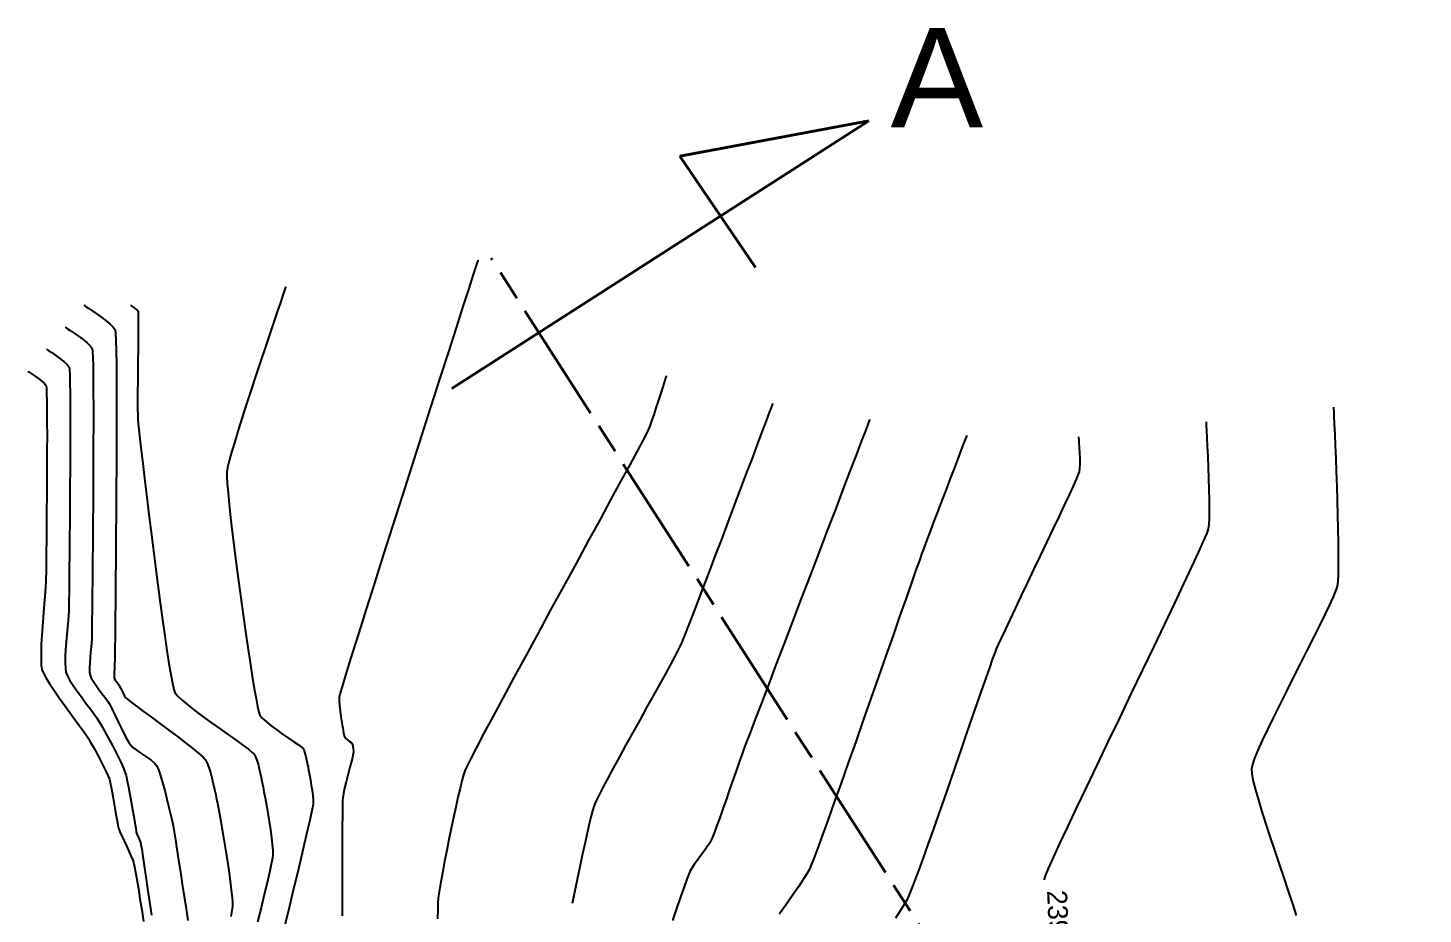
# Model space of a CAD drawing. Header units: metres. Extents: x 708931 to 723899, y 5405153 to 5413472.
# Drawn here: x 708955.7 to 709236.1, y 5412084.3 to 5412262.4 of the extents above; entities that cross this region are included whole.
import ezdxf

# ---------------------------------------------------------------- set-up
doc = ezdxf.new("R2010")
doc.units = ezdxf.units.M
doc.header["$LTSCALE"] = 12.7
doc.header["$MEASUREMENT"] = 0
doc.linetypes.add('ACAD_ISO08W100', pattern=[36, 24, -3, 6, -3])
doc.layers.add('CONT-MJR1', color=252, linetype='Continuous')
doc.layers.add('CONT-MNR1', color=251, linetype='Continuous')
doc.layers.add('corte', color=214, linetype='ACAD_ISO08W100', lineweight=40)

msp = doc.modelspace()

# ---------------------------------------------------------------- linework, layer by layer
at = {"layer": 'CONT-MJR1', "flags": 128}
for points, elevation in [([(708966.9, 5412206.76), (708966.95, 5412206.72), (708967.09, 5412206.62), (708967.38, 5412206.41), (708967.9, 5412206.07), (708968.69, 5412205.53), (708969.58, 5412204.91), (708970.51, 5412204.25), (708971.41, 5412203.56), (708972.2, 5412202.89), (708972.82, 5412202.27), (708973.2, 5412201.74), (708973.29, 5412201.11), (708973.36, 5412199.68), (708973.41, 5412197.54), (708973.45, 5412194.78), (708973.47, 5412191.48), (708973.49, 5412187.72), (708973.49, 5412183.59), (708973.48, 5412179.17), (708973.46, 5412174.55), (708973.43, 5412169.8), (708973.4, 5412165.03), (708973.37, 5412160.3), (708973.33, 5412155.7), (708973.29, 5412151.32), (708973.25, 5412147.24), (708973.21, 5412143.55), (708973.18, 5412140.33), (708973.15, 5412137.67), (708973.13, 5412135.64), (708973.11, 5412134.33), (708973.11, 5412133.84), (708973.08, 5412133.49), (708973.04, 5412133.04), (708973, 5412132.55), (708972.98, 5412132.11), (708973.01, 5412131.79), (708973.15, 5412131.51), (708973.38, 5412131.16), (708973.66, 5412130.79), (708973.92, 5412130.44), (708974.1, 5412130.17), (708974.28, 5412129.82), (708974.53, 5412129.3), (708974.8, 5412128.71), (708975.08, 5412128.17), (708975.33, 5412127.79), (708975.66, 5412127.51), (708976.41, 5412126.94), (708977.52, 5412126.12), (708978.91, 5412125.09), (708980.49, 5412123.92), (708982.21, 5412122.65), (708983.97, 5412121.33), (708985.71, 5412120.02), (708987.35, 5412118.77), (708988.81, 5412117.62), (708990.01, 5412116.63), (708990.89, 5412115.86), (708991.36, 5412115.34), (708991.71, 5412114.69), (708992.04, 5412113.83), (708992.36, 5412112.81), (708992.66, 5412111.7), (708992.94, 5412110.54), (708993.19, 5412109.4), (708993.42, 5412108.32), (708993.61, 5412107.37), (708993.77, 5412106.61), (708993.9, 5412105.93), (708994.1, 5412104.83), (708994.36, 5412103.38), (708994.66, 5412101.67), (708994.98, 5412099.76), (708995.31, 5412097.72), (708995.64, 5412095.62), (708995.96, 5412093.55), (708996.24, 5412091.56), (708996.48, 5412089.74), (708996.66, 5412088.15), (708996.77, 5412086.87), (708996.79, 5412085.96), (708996.68, 5412085.1), (708996.44, 5412083.83)], 230), ([(709105.36, 5412186.97), (709105.33, 5412186.89), (709105.25, 5412186.66), (709105.05, 5412186.14), (709104.68, 5412185.15), (709104.05, 5412183.48), (709103.26, 5412181.38), (709102.33, 5412178.9), (709101.28, 5412176.12), (709100.13, 5412173.09), (709098.92, 5412169.87), (709097.65, 5412166.51), (709096.35, 5412163.09), (709095.05, 5412159.65), (709093.77, 5412156.27), (709092.52, 5412152.99), (709091.33, 5412149.88), (709090.23, 5412147.01), (709089.23, 5412144.42), (709088.36, 5412142.18), (709087.64, 5412140.35), (709087.09, 5412138.99), (709086.73, 5412138.15), (709086.31, 5412137.3), (709085.66, 5412136.05), (709084.81, 5412134.47), (709083.79, 5412132.61), (709082.63, 5412130.51), (709081.37, 5412128.23), (709080.03, 5412125.83), (709078.64, 5412123.34), (709077.25, 5412120.83), (709075.87, 5412118.34), (709074.55, 5412115.93), (709073.3, 5412113.64), (709072.17, 5412111.54), (709071.18, 5412109.66), (709070.37, 5412108.07), (709069.76, 5412106.82), (709069.39, 5412105.95), (709069.13, 5412105.08), (709068.76, 5412103.6), (709068.29, 5412101.57), (709067.74, 5412099.07), (709067.1, 5412096.15), (709066.41, 5412092.88), (709065.67, 5412089.34), (709065.07, 5412086.44)], 235), ([(709218.1, 5412186.2), (709218.1, 5412186.11), (709218.11, 5412185.88), (709218.13, 5412185.37), (709218.17, 5412184.41), (709218.24, 5412182.81), (709218.32, 5412180.82), (709218.41, 5412178.52), (709218.52, 5412175.97), (709218.62, 5412173.23), (709218.72, 5412170.37), (709218.82, 5412167.46), (709218.9, 5412164.56), (709218.97, 5412161.74), (709219.02, 5412159.08), (709219.05, 5412156.62), (709219.04, 5412154.45), (709219, 5412152.62), (709218.93, 5412151.21), (709218.81, 5412150.27), (709218.53, 5412149.41), (709218.01, 5412148.13), (709217.27, 5412146.49), (709216.34, 5412144.54), (709215.25, 5412142.32), (709214.04, 5412139.9), (709212.74, 5412137.32), (709211.38, 5412134.63), (709209.99, 5412131.89), (709208.61, 5412129.16), (709207.27, 5412126.47), (709205.99, 5412123.89), (709204.82, 5412121.47), (709203.77, 5412119.25), (709202.9, 5412117.3), (709202.22, 5412115.66), (709201.77, 5412114.39), (709201.59, 5412113.53), (709201.64, 5412112.62), (709201.9, 5412111.27), (709202.33, 5412109.54), (709202.91, 5412107.48), (709203.61, 5412105.16), (709204.41, 5412102.64), (709205.28, 5412099.96), (709206.19, 5412097.19), (709207.13, 5412094.4), (709208.07, 5412091.63), (709208.97, 5412088.94), (709209.83, 5412086.4), (709210.6, 5412084.07)], 240)]:
    msp.add_lwpolyline(points, dxfattribs=dict(at, elevation=elevation))
at = {"layer": 'CONT-MNR1', "flags": 128}
for points, elevation in [([(709046.11, 5412215.76), (709046.08, 5412215.65), (709045.97, 5412215.31), (709045.7, 5412214.49), (709045.18, 5412212.85), (709044.27, 5412210.03), (709043.12, 5412206.43), (709041.74, 5412202.17), (709040.19, 5412197.33), (709038.49, 5412192.04), (709036.68, 5412186.39), (709034.79, 5412180.49), (709032.85, 5412174.44), (709030.9, 5412168.34), (709028.97, 5412162.31), (709027.1, 5412156.44), (709025.32, 5412150.84), (709023.67, 5412145.62), (709022.17, 5412140.87), (709020.87, 5412136.71), (709019.79, 5412133.24), (709018.97, 5412130.55), (709018.44, 5412128.76), (709018.25, 5412127.97), (709018.24, 5412127.24), (709018.3, 5412126.27), (709018.42, 5412125.15), (709018.58, 5412123.96), (709018.76, 5412122.78), (709018.95, 5412121.7), (709019.12, 5412120.79), (709019.26, 5412120.15), (709019.35, 5412119.84), (709019.57, 5412119.61), (709019.92, 5412119.33), (709020.31, 5412119.06), (709020.64, 5412118.84), (709020.8, 5412118.71), (709020.86, 5412118.55), (709020.91, 5412118.34), (709020.95, 5412118.17), (709020.99, 5412117.95), (709021.06, 5412117.58), (709021.12, 5412117.18), (709021.14, 5412116.88), (709021.07, 5412116.56), (709020.89, 5412115.84), (709020.62, 5412114.83), (709020.3, 5412113.61), (709019.96, 5412112.29), (709019.63, 5412110.94), (709019.33, 5412109.68), (709019.1, 5412108.58), (709018.96, 5412107.74), (709018.93, 5412107.14), (709018.9, 5412105.93), (709018.88, 5412104.19), (709018.85, 5412101.97), (709018.84, 5412099.34), (709018.82, 5412096.36), (709018.81, 5412093.1), (709018.81, 5412089.61), (709018.81, 5412085.95), (709018.81, 5412084)], 233), ([(709007.49, 5412210.41), (709007.47, 5412210.33), (709007.4, 5412210.11), (709007.24, 5412209.64), (709006.93, 5412208.74), (709006.42, 5412207.24), (709005.79, 5412205.37), (709005.05, 5412203.19), (709004.23, 5412200.77), (709003.34, 5412198.15), (709002.42, 5412195.39), (709001.48, 5412192.56), (709000.54, 5412189.7), (708999.62, 5412186.89), (708998.75, 5412184.17), (708997.95, 5412181.61), (708997.23, 5412179.26), (708996.62, 5412177.19), (708996.15, 5412175.44), (708995.82, 5412174.08), (708995.67, 5412173.16), (708995.66, 5412172.27), (708995.74, 5412170.85), (708995.9, 5412168.98), (708996.13, 5412166.7), (708996.41, 5412164.07), (708996.75, 5412161.16), (708997.13, 5412158.03), (708997.55, 5412154.74), (708998, 5412151.34), (708998.46, 5412147.9), (708998.94, 5412144.47), (708999.42, 5412141.13), (708999.89, 5412137.92), (709000.34, 5412134.9), (709000.77, 5412132.15), (709001.17, 5412129.71), (709001.53, 5412127.65), (709001.84, 5412126.03), (709002.1, 5412124.91), (709002.29, 5412124.34), (709002.77, 5412123.74), (709003.55, 5412123.02), (709004.54, 5412122.21), (709005.68, 5412121.37), (709006.87, 5412120.52), (709008.05, 5412119.71), (709009.13, 5412118.98), (709010.03, 5412118.35), (709010.67, 5412117.88), (709010.99, 5412117.59), (709011.18, 5412117.19), (709011.36, 5412116.64), (709011.53, 5412116.01), (709011.67, 5412115.36), (709011.8, 5412114.77), (709011.89, 5412114.32), (709011.97, 5412113.91), (709012.1, 5412113.24), (709012.27, 5412112.36), (709012.45, 5412111.34), (709012.63, 5412110.26), (709012.8, 5412109.17), (709012.93, 5412108.15), (709013.01, 5412107.26), (709013.02, 5412106.57), (709012.93, 5412106.01), (709012.69, 5412104.84), (709012.31, 5412103.14), (709011.81, 5412100.98), (709011.21, 5412098.4), (709010.52, 5412095.48), (709009.76, 5412092.28), (709008.94, 5412088.88), (709008.09, 5412085.32), (709007.21, 5412081.67)], 232), ([(708976.29, 5412206.69), (708976.31, 5412206.68), (708976.39, 5412206.62), (708976.56, 5412206.51), (708976.85, 5412206.31), (708977.25, 5412206.02), (708977.61, 5412205.72), (708977.82, 5412205.48), (708977.84, 5412205.14), (708977.86, 5412204.32), (708977.86, 5412203.1), (708977.85, 5412201.55), (708977.83, 5412199.74), (708977.81, 5412197.74), (708977.79, 5412195.62), (708977.76, 5412193.47), (708977.75, 5412191.34), (708977.73, 5412189.32), (708977.73, 5412187.47), (708977.73, 5412185.87), (708977.75, 5412184.6), (708977.79, 5412183.71), (708977.85, 5412182.97), (708977.99, 5412181.65), (708978.19, 5412179.82), (708978.45, 5412177.55), (708978.76, 5412174.89), (708979.11, 5412171.9), (708979.5, 5412168.65), (708979.92, 5412165.18), (708980.37, 5412161.57), (708980.83, 5412157.88), (708981.3, 5412154.16), (708981.78, 5412150.47), (708982.26, 5412146.88), (708982.73, 5412143.45), (708983.18, 5412140.23), (708983.61, 5412137.29), (708984.02, 5412134.69), (708984.39, 5412132.48), (708984.72, 5412130.73), (708985, 5412129.5), (708985.22, 5412128.85), (708985.75, 5412128.18), (708986.65, 5412127.33), (708987.86, 5412126.32), (708989.29, 5412125.2), (708990.89, 5412124.01), (708992.59, 5412122.78), (708994.3, 5412121.56), (708995.97, 5412120.37), (708997.52, 5412119.27), (708998.89, 5412118.29), (709000, 5412117.47), (709000.78, 5412116.85), (709001.17, 5412116.47), (709001.44, 5412115.95), (709001.7, 5412115.26), (709001.94, 5412114.44), (709002.17, 5412113.56), (709002.37, 5412112.67), (709002.55, 5412111.82), (709002.7, 5412111.06), (709002.83, 5412110.46), (709002.94, 5412109.88), (709003.12, 5412108.93), (709003.35, 5412107.69), (709003.6, 5412106.23), (709003.88, 5412104.62), (709004.15, 5412102.95), (709004.4, 5412101.29), (709004.62, 5412099.71), (709004.79, 5412098.3), (709004.89, 5412097.13), (709004.9, 5412096.27), (709004.81, 5412095.57), (709004.57, 5412094.36), (709004.2, 5412092.68), (709003.73, 5412090.63), (709003.17, 5412088.25), (709002.54, 5412085.61), (709001.85, 5412082.79)], 231), ([(708963.16, 5412202.32), (708963.21, 5412202.28), (708963.35, 5412202.18), (708963.65, 5412201.97), (708964.17, 5412201.62), (708964.98, 5412201.07), (708965.87, 5412200.45), (708966.76, 5412199.79), (708967.56, 5412199.13), (708968.2, 5412198.53), (708968.58, 5412198), (708968.65, 5412197.46), (708968.72, 5412196.26), (708968.76, 5412194.45), (708968.8, 5412192.12), (708968.82, 5412189.33), (708968.83, 5412186.15), (708968.83, 5412182.65), (708968.82, 5412178.91), (708968.81, 5412174.98), (708968.79, 5412170.95), (708968.76, 5412166.88), (708968.73, 5412162.84), (708968.7, 5412158.91), (708968.67, 5412155.15), (708968.64, 5412151.63), (708968.6, 5412148.43), (708968.57, 5412145.61), (708968.55, 5412143.24), (708968.52, 5412141.4), (708968.51, 5412140.15), (708968.5, 5412139.57), (708968.46, 5412138.86), (708968.38, 5412137.97), (708968.28, 5412136.96), (708968.18, 5412135.89), (708968.1, 5412134.84), (708968.05, 5412133.86), (708968.07, 5412133.02), (708968.17, 5412132.37), (708968.42, 5412131.78), (708968.83, 5412131.07), (708969.36, 5412130.3), (708969.95, 5412129.48), (708970.56, 5412128.67), (708971.14, 5412127.91), (708971.64, 5412127.22), (708972.01, 5412126.66), (708972.33, 5412126.06), (708972.76, 5412125.19), (708973.27, 5412124.14), (708973.83, 5412122.98), (708974.41, 5412121.79), (708974.97, 5412120.64), (708975.5, 5412119.62), (708975.96, 5412118.81), (708976.33, 5412118.27), (708976.78, 5412117.83), (708977.42, 5412117.34), (708978.18, 5412116.81), (708978.99, 5412116.27), (708979.8, 5412115.72), (708980.53, 5412115.19), (708981.14, 5412114.68), (708981.55, 5412114.22), (708981.81, 5412113.68), (708982.13, 5412112.8), (708982.48, 5412111.66), (708982.86, 5412110.33), (708983.24, 5412108.9), (708983.61, 5412107.43), (708983.96, 5412106.01), (708984.27, 5412104.7), (708984.52, 5412103.59), (708984.71, 5412102.76), (708984.84, 5412102.05), (708985.04, 5412100.86), (708985.31, 5412099.27), (708985.62, 5412097.36), (708985.96, 5412095.19), (708986.33, 5412092.84), (708986.71, 5412090.38), (708987.08, 5412087.89), (708987.45, 5412085.43), (708987.79, 5412083.09)], 229), ([(708959.42, 5412197.88), (708959.47, 5412197.84), (708959.61, 5412197.74), (708959.91, 5412197.54), (708960.45, 5412197.17), (708961.26, 5412196.62), (708962.12, 5412196), (708962.92, 5412195.37), (708963.57, 5412194.77), (708963.96, 5412194.26), (708964.02, 5412193.78), (708964.08, 5412192.7), (708964.12, 5412191.08), (708964.15, 5412188.99), (708964.17, 5412186.5), (708964.17, 5412183.67), (708964.17, 5412180.56), (708964.17, 5412177.25), (708964.15, 5412173.8), (708964.13, 5412170.27), (708964.11, 5412166.73), (708964.08, 5412163.25), (708964.05, 5412159.88), (708964.02, 5412156.71), (708964, 5412153.79), (708963.97, 5412151.19), (708963.94, 5412148.98), (708963.92, 5412147.21), (708963.9, 5412145.96), (708963.89, 5412145.3), (708963.85, 5412144.44), (708963.76, 5412143.32), (708963.64, 5412142), (708963.5, 5412140.54), (708963.37, 5412139.03), (708963.26, 5412137.53), (708963.19, 5412136.1), (708963.16, 5412134.82), (708963.21, 5412133.74), (708963.33, 5412132.95), (708963.63, 5412132.22), (708964.13, 5412131.31), (708964.8, 5412130.28), (708965.57, 5412129.15), (708966.42, 5412127.99), (708967.27, 5412126.83), (708968.1, 5412125.72), (708968.85, 5412124.71), (708969.47, 5412123.83), (708969.92, 5412123.14), (708970.32, 5412122.44), (708970.84, 5412121.54), (708971.42, 5412120.48), (708972.06, 5412119.32), (708972.71, 5412118.1), (708973.34, 5412116.87), (708973.94, 5412115.69), (708974.46, 5412114.61), (708974.89, 5412113.67), (708975.18, 5412112.92), (708975.4, 5412112.17), (708975.64, 5412111.11), (708975.9, 5412109.82), (708976.18, 5412108.39), (708976.45, 5412106.88), (708976.71, 5412105.37), (708976.95, 5412103.94), (708977.16, 5412102.68), (708977.34, 5412101.64), (708977.46, 5412100.92), (708977.53, 5412100.59), (708977.65, 5412100.28), (708977.83, 5412099.88), (708978.03, 5412099.46), (708978.2, 5412099.07), (708978.32, 5412098.76), (708978.39, 5412098.36), (708978.54, 5412097.4), (708978.76, 5412095.94), (708979.03, 5412094.06), (708979.36, 5412091.86), (708979.72, 5412089.42), (708980.1, 5412086.8), (708980.49, 5412084.11)], 228), ([(708955.67, 5412193.45), (708955.71, 5412193.41), (708955.83, 5412193.33), (708956.07, 5412193.16), (708956.51, 5412192.87), (708957.16, 5412192.43), (708957.85, 5412191.93), (708958.5, 5412191.42), (708959.03, 5412190.94), (708959.34, 5412190.53), (708959.4, 5412190.07), (708959.44, 5412189.04), (708959.48, 5412187.5), (708959.5, 5412185.52), (708959.51, 5412183.18), (708959.52, 5412180.53), (708959.51, 5412177.66), (708959.5, 5412174.63), (708959.49, 5412171.51), (708959.47, 5412168.37), (708959.44, 5412165.29), (708959.42, 5412162.32), (708959.39, 5412159.55), (708959.36, 5412157.04), (708959.34, 5412154.87), (708959.32, 5412153.09), (708959.3, 5412151.79), (708959.28, 5412151.03), (708959.24, 5412150.15), (708959.15, 5412148.94), (708959.04, 5412147.47), (708958.9, 5412145.81), (708958.75, 5412144.02), (708958.6, 5412142.17), (708958.47, 5412140.33), (708958.37, 5412138.56), (708958.31, 5412136.93), (708958.31, 5412135.5), (708958.36, 5412134.35), (708958.49, 5412133.53), (708958.8, 5412132.77), (708959.36, 5412131.76), (708960.1, 5412130.55), (708961, 5412129.21), (708961.99, 5412127.77), (708963.04, 5412126.3), (708964.09, 5412124.84), (708965.1, 5412123.45), (708966.03, 5412122.19), (708966.83, 5412121.09), (708967.44, 5412120.22), (708967.82, 5412119.63), (708968.22, 5412118.96), (708968.69, 5412118.12), (708969.23, 5412117.16), (708969.79, 5412116.13), (708970.35, 5412115.07), (708970.88, 5412114.03), (708971.36, 5412113.05), (708971.75, 5412112.18), (708972.04, 5412111.45), (708972.23, 5412110.76), (708972.43, 5412109.86), (708972.63, 5412108.8), (708972.83, 5412107.63), (708973.03, 5412106.42), (708973.22, 5412105.22), (708973.41, 5412104.08), (708973.59, 5412103.06), (708973.76, 5412102.21), (708973.91, 5412101.59), (708974.17, 5412100.88), (708974.54, 5412100.02), (708974.99, 5412099.05), (708975.47, 5412098.03), (708975.95, 5412097.02), (708976.39, 5412096.05), (708976.75, 5412095.19), (708976.99, 5412094.48), (708977.13, 5412093.86), (708977.33, 5412092.77), (708977.59, 5412091.27), (708977.88, 5412089.46), (708978.2, 5412087.4), (708978.54, 5412085.18), (708978.89, 5412082.88)], 227), ([(709083.95, 5412192.53), (709083.93, 5412192.46), (709083.87, 5412192.27), (709083.75, 5412191.87), (709083.53, 5412191.18), (709083.19, 5412190.09), (709082.79, 5412188.83), (709082.36, 5412187.45), (709081.91, 5412186.05), (709081.46, 5412184.7), (709081.04, 5412183.46), (709080.67, 5412182.41), (709080.36, 5412181.64), (709080.01, 5412180.94), (709079.24, 5412179.49), (709078.1, 5412177.36), (709076.63, 5412174.64), (709074.87, 5412171.39), (709072.86, 5412167.71), (709070.66, 5412163.67), (709068.31, 5412159.35), (709065.84, 5412154.82), (709063.3, 5412150.16), (709060.74, 5412145.46), (709058.2, 5412140.79), (709055.73, 5412136.24), (709053.36, 5412131.87), (709051.15, 5412127.76), (709049.13, 5412124.01), (709047.34, 5412120.68), (709045.85, 5412117.85), (709044.67, 5412115.6), (709043.87, 5412114.01), (709043.49, 5412113.16), (709043.22, 5412112.33), (709042.89, 5412111.12), (709042.52, 5412109.6), (709042.11, 5412107.83), (709041.66, 5412105.86), (709041.21, 5412103.75), (709040.74, 5412101.54), (709040.28, 5412099.31), (709039.84, 5412097.1), (709039.43, 5412094.98), (709039.05, 5412092.99), (709038.72, 5412091.19), (709038.46, 5412089.65), (709038.26, 5412088.41), (709038.15, 5412087.54), (709038.09, 5412086.66), (709038.05, 5412085.25), (709038.01, 5412083.4)], 234), ([(709124.85, 5412183.73), (709124.82, 5412183.64), (709124.71, 5412183.36), (709124.47, 5412182.71), (709123.99, 5412181.46), (709123.16, 5412179.3), (709122.12, 5412176.57), (709120.88, 5412173.34), (709119.49, 5412169.68), (709117.96, 5412165.68), (709116.32, 5412161.41), (709114.62, 5412156.94), (709112.87, 5412152.36), (709111.11, 5412147.74), (709109.36, 5412143.16), (709107.65, 5412138.7), (709106.02, 5412134.42), (709104.49, 5412130.42), (709103.1, 5412126.76), (709101.86, 5412123.53), (709100.82, 5412120.79), (709100, 5412118.63), (709099.43, 5412117.13), (709099.14, 5412116.36), (709098.83, 5412115.49), (709098.4, 5412114.26), (709097.88, 5412112.76), (709097.29, 5412111.05), (709096.65, 5412109.21), (709096, 5412107.33), (709095.35, 5412105.47), (709094.73, 5412103.71), (709094.17, 5412102.12), (709093.68, 5412100.79), (709093.29, 5412099.79), (709093.03, 5412099.18), (709092.66, 5412098.55), (709092.14, 5412097.79), (709091.53, 5412096.94), (709090.88, 5412096.05), (709090.22, 5412095.16), (709089.61, 5412094.31), (709089.1, 5412093.55), (709088.73, 5412092.91), (709088.52, 5412092.4), (709088.13, 5412091.36), (709087.59, 5412089.85), (709086.91, 5412087.92), (709086.11, 5412085.64), (709085.2, 5412083.05)], 236), ([(709192.47, 5412183.24), (709192.47, 5412183.16), (709192.48, 5412182.93), (709192.5, 5412182.44), (709192.54, 5412181.54), (709192.61, 5412180.06), (709192.7, 5412178.28), (709192.79, 5412176.28), (709192.88, 5412174.12), (709192.97, 5412171.91), (709193.03, 5412169.7), (709193.08, 5412167.6), (709193.09, 5412165.67), (709193.07, 5412164), (709193.01, 5412162.66), (709192.89, 5412161.75), (709192.59, 5412160.91), (709191.91, 5412159.31), (709190.87, 5412157.02), (709189.53, 5412154.13), (709187.93, 5412150.71), (709186.1, 5412146.84), (709184.09, 5412142.62), (709181.94, 5412138.12), (709179.69, 5412133.42), (709177.38, 5412128.6), (709175.05, 5412123.75), (709172.75, 5412118.95), (709170.51, 5412114.28), (709168.37, 5412109.81), (709166.39, 5412105.65), (709164.6, 5412101.85), (709163.03, 5412098.51), (709161.74, 5412095.71), (709160.76, 5412093.53), (709160.13, 5412092.05), (709159.9, 5412091.36), (709159.91, 5412091.2)], 239), ([(709144.34, 5412180.49), (709144.31, 5412180.41), (709144.23, 5412180.2), (709144.06, 5412179.75), (709143.74, 5412178.9), (709143.21, 5412177.52), (709142.56, 5412175.84), (709141.83, 5412173.92), (709141.03, 5412171.85), (709140.2, 5412169.68), (709139.36, 5412167.48), (709138.54, 5412165.34), (709137.77, 5412163.3), (709137.06, 5412161.45), (709136.46, 5412159.86), (709135.98, 5412158.59), (709135.65, 5412157.7), (709135.36, 5412156.9), (709134.84, 5412155.42), (709134.1, 5412153.33), (709133.18, 5412150.7), (709132.1, 5412147.61), (709130.88, 5412144.12), (709129.55, 5412140.31), (709128.13, 5412136.26), (709126.64, 5412132.02), (709125.12, 5412127.68), (709123.58, 5412123.3), (709122.05, 5412118.95), (709120.55, 5412114.72), (709119.11, 5412110.66), (709117.75, 5412106.85), (709116.5, 5412103.36), (709115.38, 5412100.26), (709114.42, 5412097.63), (709113.63, 5412095.53), (709113.05, 5412094.04), (709112.7, 5412093.23), (709112.23, 5412092.41), (709111.5, 5412091.27), (709110.54, 5412089.84), (709109.4, 5412088.19), (709108.12, 5412086.36), (709106.74, 5412084.4), (709106.7, 5412084.36)], 237), ([(709166.84, 5412180.28), (709166.84, 5412180.21), (709166.85, 5412180.04), (709166.87, 5412179.68), (709166.91, 5412179.06), (709166.97, 5412178.1), (709167.03, 5412177.02), (709167.07, 5412175.9), (709167.09, 5412174.84), (709167.06, 5412173.92), (709166.97, 5412173.22), (709166.79, 5412172.72), (709166.37, 5412171.74), (709165.74, 5412170.34), (709164.92, 5412168.57), (709163.95, 5412166.5), (709162.86, 5412164.19), (709161.67, 5412161.68), (709160.41, 5412159.03), (709159.11, 5412156.31), (709157.8, 5412153.57), (709156.5, 5412150.86), (709155.25, 5412148.24), (709154.07, 5412145.77), (709153, 5412143.5), (709152.06, 5412141.5), (709151.27, 5412139.81), (709150.67, 5412138.5), (709150.29, 5412137.63), (709149.98, 5412136.82), (709149.51, 5412135.54), (709148.91, 5412133.83), (709148.18, 5412131.75), (709147.34, 5412129.35), (709146.41, 5412126.67), (709145.4, 5412123.76), (709144.34, 5412120.68), (709143.23, 5412117.47), (709142.09, 5412114.19), (709140.94, 5412110.88), (709139.8, 5412107.59), (709138.67, 5412104.37), (709137.59, 5412101.28), (709136.55, 5412098.36), (709135.59, 5412095.67), (709134.71, 5412093.24), (709133.93, 5412091.14), (709133.27, 5412089.41), (709132.75, 5412088.11), (709132.37, 5412087.27), (709131.89, 5412086.43), (709131.1, 5412085.17), (709130.04, 5412083.55)], 238)]:
    msp.add_lwpolyline(points, dxfattribs=dict(at, elevation=elevation))
at = {"layer": 'corte', "color": 6, "ltscale": 0.08}
msp.add_line((709503.51, 5411507.93), (709048.78, 5412216.13), dxfattribs=at)
msp.add_line((709503.51, 5411507.93), (709048.78, 5412216.13), dxfattribs=at)
at = {"layer": 'corte', "color": 6}
msp.add_lwpolyline([(709040.85, 5412189.95), (709124.68, 5412243.78), (709086.67, 5412236.68), (709101.89, 5412214.27)], dxfattribs=at)

# ---------------------------------------------------------------- texts
at = {"layer": 'CONT-MNR1', "insert": (709162.82, 5412080.98, 239), "char_height": 4, "attachment_point": 5, "rotation": 272.4134}
msp.add_mtext('{239.00}', dxfattribs=at)
at = {"layer": 'corte', "insert": (709129.04, 5412262.43), "char_height": 20, "width": 758.2044, "attachment_point": 1}
msp.add_mtext('{\\fArial|b0|i0|c0|p34;A}', dxfattribs=at)

doc.saveas('drawing.dxf')
